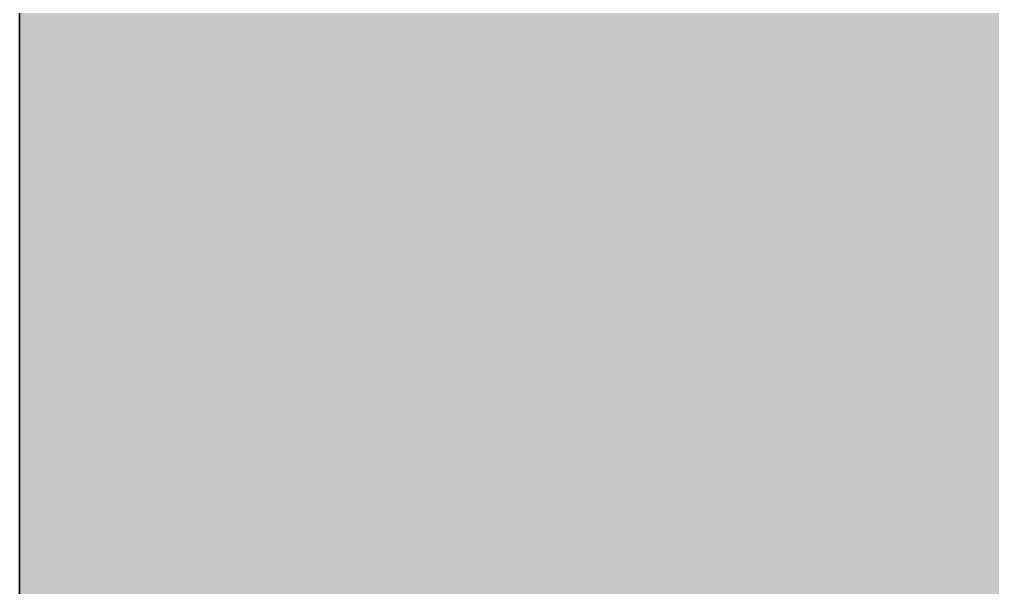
# Model space of a CAD drawing. Extents: x 0 to 756, y -25 to 420.
# Drawn here: x 328.1594 to 328.4104, y 313.9365 to 314.0829 of the extents above; entities that cross this region are included whole.
import ezdxf

# ---------------------------------------------------------------- set-up
doc = ezdxf.new("R2010")
doc.units = 0
doc.layers.get('0').update_dxf_attribs({"lineweight": 25})
doc.layers.add('0-Shading', color=7, linetype='Continuous', lineweight=25)

# ---------------------------------------------------------------- blocks, each defined once
blk = doc.blocks.new('Shading-A0T78ONBOY', base_point=(329.66275, 313.81244))
at = {"layer": '0-Shading', "color": 7, "true_color": 0xffffff}
for points in [[(328.60941, 314.08295), (328.15939, 314.08295), (328.15939, 314.33295)], [(328.15939, 313.94376), (328.18991, 313.94376), (328.15939, 314.09271)], [(328.18991, 313.94376), (328.15939, 314.09271), (328.61035, 314.09271)], [(328.59689, 314.07602), (328.15939, 314.07602), (328.60941, 314.08295)], [(328.15939, 314.07602), (328.60941, 314.08295), (328.15939, 314.08295)], [(328.18991, 313.94376), (328.19183, 313.94376), (328.58279, 314.08295)], [(328.19183, 313.94376), (328.58279, 314.08295), (328.60941, 314.08295)], [(328.15939, 314.07599), (328.59684, 314.07599), (328.59689, 314.07602)], [(328.15939, 314.07599), (328.59689, 314.07602), (328.15939, 314.07602)], [(328.15939, 313.94418), (328.35962, 313.94418), (328.15939, 314.07599)], [(328.35962, 313.94418), (328.15939, 314.07599), (328.59684, 314.07599)], [(328.19183, 313.94376), (328.19415, 313.94376), (328.58011, 314.07318)], [(328.19415, 313.94376), (328.58011, 314.07318), (328.61035, 314.07318)], [(328.35962, 313.94418), (328.36819, 313.94418), (328.59179, 314.07318)], [(328.36819, 313.94418), (328.59179, 314.07318), (328.61035, 314.07318)], [(328.19415, 313.94376), (328.19687, 313.94376), (328.58022, 314.06381)], [(328.19687, 313.94376), (328.58022, 314.06381), (328.61319, 314.06381)], [(328.36819, 313.94418), (328.37805, 313.94418), (328.59276, 314.06381)], [(328.37805, 313.94418), (328.59276, 314.06381), (328.61319, 314.06381)], [(328.19687, 313.94376), (328.19995, 313.94376), (328.58324, 314.05518)], [(328.19995, 313.94376), (328.58324, 314.05518), (328.61783, 314.05518)], [(328.37805, 313.94418), (328.38889, 313.94418), (328.59621, 314.05518)], [(328.38889, 313.94418), (328.59621, 314.05518), (328.61783, 314.05518)], [(328.19995, 313.94376), (328.20322, 313.94376), (328.58944, 314.04761)], [(328.20322, 313.94376), (328.58944, 314.04761), (328.62402, 314.04761)], [(328.38889, 313.94418), (328.40021, 313.94418), (328.60222, 314.04761)], [(328.40021, 313.94418), (328.60222, 314.04761), (328.62402, 314.04761)], [(328.20322, 313.94376), (328.20648, 313.94376), (328.5988, 314.04138)], [(328.20648, 313.94376), (328.5988, 314.04138), (328.63162, 314.04138)], [(328.40021, 313.94418), (328.41144, 313.94418), (328.61055, 314.04138)], [(328.20648, 313.94376), (328.20947, 313.94376), (328.61142, 314.03674)], [(328.20947, 313.94376), (328.61142, 314.03674), (328.64026, 314.03674)], [(328.20947, 313.94376), (328.21188, 313.94376), (328.62711, 314.03391)], [(328.21188, 313.94376), (328.62711, 314.03391), (328.64963, 314.03391)], [(328.21188, 313.94376), (328.21344, 313.94376), (328.64503, 314.03296)], [(328.21344, 313.94376), (328.64503, 314.03296), (328.65939, 314.03296)], [(328.21344, 313.94376), (328.7496, 313.94376), (328.56892, 314.01486)], [(328.15939, 313.86169), (328.21112, 313.86169), (328.15939, 313.94418)], [(328.21112, 313.86169), (328.15939, 313.94418), (328.35962, 313.94418)], [(328.21112, 313.86169), (328.21335, 313.86169), (328.35962, 313.94418)], [(328.21335, 313.86169), (328.35962, 313.94418), (328.36819, 313.94418)], [(328.21335, 313.86169), (328.21588, 313.86169), (328.36819, 313.94418)], [(328.21588, 313.86169), (328.36819, 313.94418), (328.37805, 313.94418)], [(328.21588, 313.86169), (328.21869, 313.86169), (328.37805, 313.94418)], [(328.21869, 313.86169), (328.37805, 313.94418), (328.38889, 313.94418)], [(328.21869, 313.86169), (328.22162, 313.86169), (328.38889, 313.94418)], [(328.22162, 313.86169), (328.38889, 313.94418), (328.40021, 313.94418)], [(328.22162, 313.86169), (328.22452, 313.86169), (328.40021, 313.94418)], [(328.22452, 313.86169), (328.40021, 313.94418), (328.41144, 313.94418)], [(328.22452, 313.86169), (328.2272, 313.86169), (328.41144, 313.94418)], [(328.2272, 313.86169), (328.41144, 313.94418), (328.42188, 313.94418)], [(328.2272, 313.86169), (328.22952, 313.86169), (328.42188, 313.94418)], [(328.22952, 313.86169), (328.42188, 313.94418), (328.43079, 313.94418)], [(328.22952, 313.86169), (328.23126, 313.86169), (328.43079, 313.94418)], [(328.23126, 313.86169), (328.73624, 313.86169), (328.4375, 313.94418)], [(328.23126, 313.86169), (328.43079, 313.94418), (328.4375, 313.94418)], [(328.15939, 313.93295), (328.18991, 313.94376), (328.15939, 313.94376)], [(328.15939, 313.93295), (328.19183, 313.94376), (328.18991, 313.94376)], [(328.15939, 313.93295), (328.19415, 313.94376), (328.19183, 313.94376)], [(328.15939, 313.93295), (328.19687, 313.94376), (328.19415, 313.94376)], [(328.15939, 313.93295), (328.19995, 313.94376), (328.19687, 313.94376)], [(328.15939, 313.93295), (328.20322, 313.94376), (328.19995, 313.94376)], [(328.15939, 313.93295), (328.20648, 313.94376), (328.20322, 313.94376)], [(328.15939, 313.93295), (328.20947, 313.94376), (328.20648, 313.94376)], [(328.15939, 313.93295), (328.21188, 313.94376), (328.20947, 313.94376)], [(328.15939, 313.93295), (328.21344, 313.94376), (328.21188, 313.94376)], [(328.15939, 313.93295), (328.7496, 313.93295), (328.21344, 313.94376)], [(328.7496, 313.93295), (328.21344, 313.94376), (328.7496, 313.94376)]]:
    blk.add_solid(points, dxfattribs=at)
blk = doc.blocks.new('3D-Objekt-A0T78OT1OY', base_point=(324.4794, 296.53296))
at = {"color": 0, "lineweight": -2}
for p, q in [((328.15939, 314.33295), (328.15939, 313.83295)), ((328.15939, 313.93295), (328.15939, 314.33295))]:
    blk.add_line(p, q, dxfattribs=at)

msp = doc.modelspace()

# ---------------------------------------------------------------- block references
at = {"linetype": 'Continuous', "ltscale": 1.25}
msp.add_blockref('3D-Objekt-A0T78OT1OY', (324.4794, 296.53296), dxfattribs=at)
msp.add_blockref('Shading-A0T78ONBOY', (329.66275, 313.81244))

doc.saveas('drawing.dxf')
